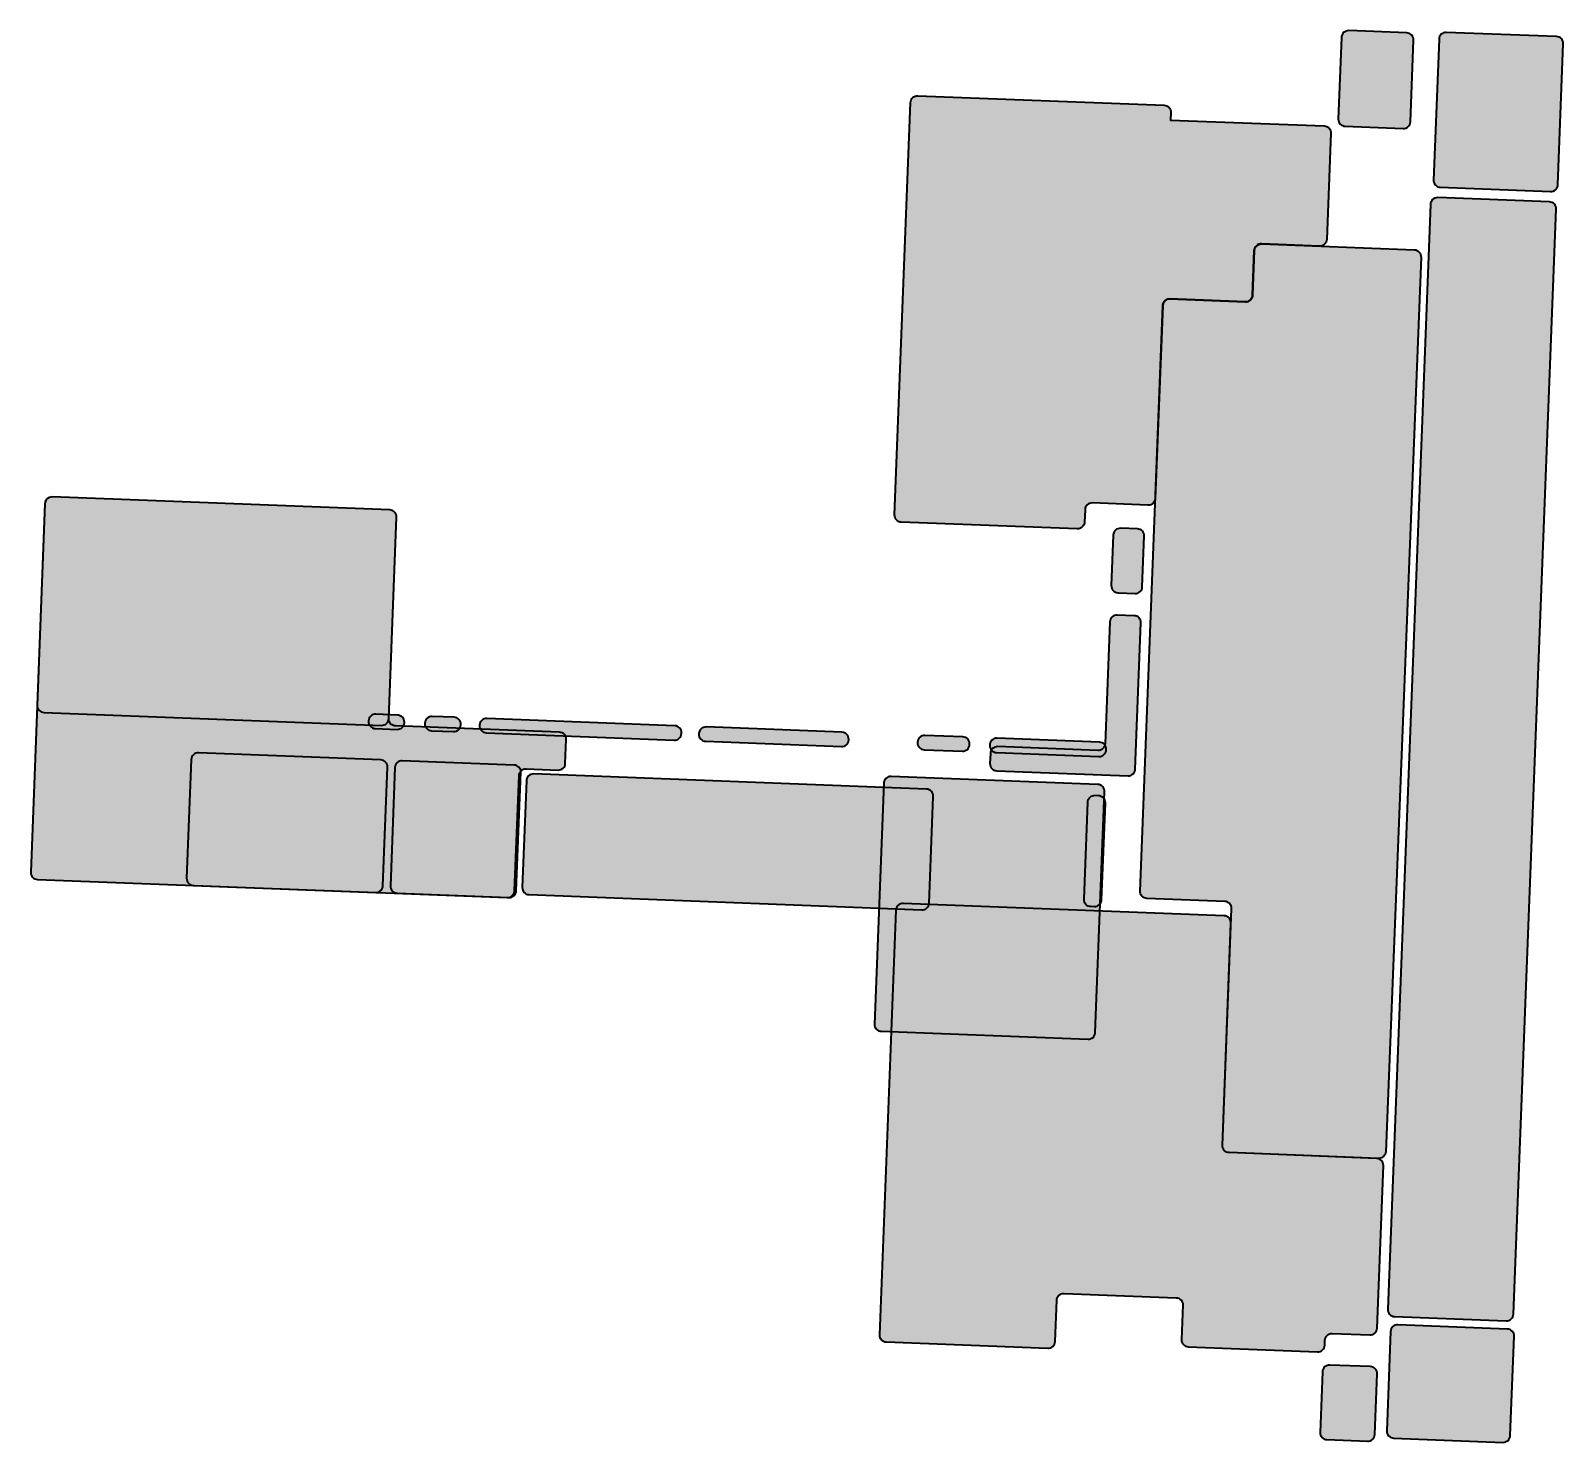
# Model space of a CAD drawing. Header units: millimetres. Extents: x 17646 to 83359, y -4264 to 56273.
import ezdxf

# ---------------------------------------------------------------- set-up
doc = ezdxf.new("R2010")
doc.units = ezdxf.units.MM
doc.header["$MEASUREMENT"] = 0
for name, color, linetype, lineweight in [('STGE_BOARDROOM', 1, 'Continuous', 40), ('STGE_CENTRAL', 1, 'Continuous', 40), ('STGE_EAST_ZONE', 1, 'Continuous', 40), ('STGE_NORTH_ZONE', 1, 'Continuous', 40), ('STGE_PRN', 1, 'Continuous', 40), ('STGE_PRS', 1, 'Continuous', 40), ('STGE_QRN', 1, 'Continuous', 40), ('STGE_QRS', 1, 'Continuous', 40), ('STGE_QRW', 1, 'Continuous', 40), ('STGE_RESOURCE_BAY', 1, 'Continuous', 40), ('STGE_SOUTH_ZONE', 1, 'Continuous', 40), ('STGE_WEST_PERM', 1, 'Continuous', 40), ('STGE_WEST_ZONE_TEMP', 1, 'Continuous', 40), ('STGE_WORKSHOP', 1, 'Continuous', 40)]:
    doc.layers.add(name, color=color, linetype=linetype, lineweight=lineweight)

msp = doc.modelspace()

# ---------------------------------------------------------------- hatches: boundary and pattern name
at = {"layer": 'STGE_BOARDROOM', "lineweight": 40, "transparency": 33554585}
for points in [[(38900, 24112), (38723, 19534, 0.414214), (39011, 19223), (55856, 18572, 0.414214), (56167, 18860), (56344, 23437, 0.414214), (56056, 23749), (39211, 24400, 0.414214)], [(62956, 23182), (62796, 19033, 0.414214), (63084, 18722), (63251, 18715, 0.414214), (63563, 19003), (63723, 23152, 0.414214), (63435, 23464), (63268, 23470, 0.414214)]]:
    msp.add_hatch(color=33, dxfattribs=at).paths.add_polyline_path(points)
at = {"layer": 'STGE_CENTRAL', "transparency": 33554585}
msp.add_hatch(color=33, dxfattribs=at).paths.add_polyline_path([(70421, 47129), (76970, 46876, -0.414424), (77258, 46564), (75749, 8200, -0.414003), (75438, 7912), (69029, 8159, -0.414224), (68741, 8471), (69133, 18622, 0.414214), (68845, 18933), (65499, 19062, -0.414214), (65211, 19374), (66181, 44484, -0.414214), (66492, 44772), (69725, 44647, 0.414214), (70036, 44935), (70110, 46840, -0.414203)])
at = {"layer": 'STGE_EAST_ZONE', "lineweight": 40, "transparency": 33554585}
msp.add_hatch(color=33, dxfattribs=at).paths.add_polyline_path([(81222, 1235), (83053, 48616, 0.414214), (82765, 48928), (77971, 49113, 0.414214), (77660, 48825), (75829, 1443, 0.414214), (76117, 1132), (80911, 947, 0.414214)])
at = {"layer": 'STGE_NORTH_ZONE', "lineweight": 40, "transparency": 33554585}
for points in [[(54687, 35505), (55371, 53197, -0.414214), (55682, 53485), (66247, 53076, -0.414214), (66535, 52765), (66522, 52440), (73107, 52186, -0.414214), (73395, 51874), (73219, 47321, -0.414214), (72907, 47032), (70421, 47129, 0.414214), (70110, 46840), (70036, 44935, -0.414214), (69725, 44647), (66492, 44772, 0.414213), (66181, 44484), (65862, 36216, -0.414214), (65550, 35927), (63162, 36020, 0.414812), (62851, 35731), (62831, 35199, -0.414493), (62520, 34910), (54975, 35193, -0.414532)], [(64060, 34645), (63977, 32479, 0.414214), (64265, 32168), (64997, 32139, 0.414214), (65308, 32427), (65392, 34594, 0.414214), (65103, 34905), (64372, 34934, 0.414214)], [(63917, 30926), (63714, 25692, -0.414214), (63403, 25404), (59103, 25570, 0.414214), (58792, 25281), (58775, 24848, 0.414214), (59063, 24537), (64694, 24319, 0.414214), (65006, 24607), (65248, 30875, 0.414214), (64960, 31186), (64228, 31214, 0.414214)]]:
    msp.add_hatch(color=33, dxfattribs=at).paths.add_polyline_path(points)
at = {"layer": 'STGE_PRN', "lineweight": 40, "transparency": 33554585}
msp.add_hatch(color=33, dxfattribs=at).paths.add_polyline_path([(78028, 55911), (77795, 49866, 0.414214), (78083, 49555), (82813, 49372, 0.414214), (83125, 49660), (83358, 55705, 0.414214), (83070, 56016), (78340, 56199, 0.414214)])
at = {"layer": 'STGE_PRS', "lineweight": 40, "transparency": 33554585}
msp.add_hatch(color=33, dxfattribs=at).paths.add_polyline_path([(80960, 596), (76265, 777, 0.414214), (75953, 489), (75789, -3771, 0.414214), (76077, -4082), (80772, -4263, 0.414214), (81084, -3975), (81248, 284, 0.414214)])
at = {"layer": 'STGE_QRN', "lineweight": 40, "transparency": 33554585}
msp.add_hatch(color=33, dxfattribs=at).paths.add_polyline_path([(73844, 55985), (73709, 52484, 0.414214), (73997, 52173), (76488, 52077, 0.414214), (76800, 52365), (76935, 55865, 0.414214), (76647, 56177), (74155, 56273, 0.414214)])
at = {"layer": 'STGE_QRS', "lineweight": 40, "transparency": 33554585}
msp.add_hatch(color=33, dxfattribs=at).paths.add_polyline_path([(73027, -1238), (72926, -3836, 0.414214), (73215, -4147), (74963, -4215, 0.414214), (75275, -3927), (75375, -1329, 0.414214), (75087, -1017), (73338, -950, 0.414214)])
at = {"layer": 'STGE_QRW', "lineweight": 40, "transparency": 33554585}
msp.add_hatch(color=33, dxfattribs=at).paths.add_polyline_path([(33265, 24678), (33068, 19597, 0.414214), (33356, 19286), (38155, 19100, 0.414214), (38466, 19389), (38663, 24470, 0.414214), (38375, 24781), (33576, 24967, 0.414214)])
at = {"layer": 'STGE_RESOURCE_BAY', "lineweight": 40, "transparency": 33554585}
msp.add_hatch(color=33, dxfattribs=at).paths.add_polyline_path([(32658, 25002), (24840, 25304, 0.414214), (24528, 25016), (24332, 19931, 0.414214), (24620, 19620), (32439, 19318, 0.414214), (32750, 19606), (32946, 24691, 0.414214)])
at = {"layer": 'STGE_SOUTH_ZONE', "lineweight": 40, "transparency": 33554585}
msp.add_hatch(color=33, dxfattribs=at).paths.add_polyline_path([(54739, 18561), (54035, 353, 0.414214), (54323, 42), (61259, -227, 0.414214), (61571, 62), (61639, 1837, -0.414214), (61951, 2125), (66758, 1940, -0.414214), (67046, 1628), (66989, 146, 0.414214), (67277, -165), (72817, -380, 0.414214), (73129, -91), (73137, 115, -0.414214), (73448, 404), (75061, 341, 0.414214), (75372, 630), (75642, 7603, 0.414214), (75354, 7915), (69029, 8159, -0.414214), (68741, 8471), (69109, 18006, 0.414214), (68821, 18317), (55050, 18849, 0.414214)])
at = {"layer": 'STGE_WEST_PERM', "lineweight": 40, "transparency": 33554585}
msp.add_hatch(color=33, dxfattribs=at).paths.add_polyline_path([(18257, 35990), (17923, 27352, 0.414214), (18212, 27041), (32685, 26481, 0.414214), (32996, 26770), (33330, 35413, 0.414333), (33042, 35724), (18568, 36278, 0.414094)])
at = {"layer": 'STGE_WEST_ZONE_TEMP', "lineweight": 40, "transparency": 33554585}
msp.add_hatch(color=33, dxfattribs=at).paths.add_polyline_path([(18257, 35989), (17647, 20190, 0.414214), (17935, 19878), (38082, 19100, 0.414214), (38394, 19388), (38585, 24329, -0.414214), (38896, 24617), (40259, 24565, 0.414214), (40570, 24853), (40610, 25875, 0.414214), (40322, 26186), (33284, 26458, -0.414214), (32996, 26770), (33330, 35407, 0.414214), (33042, 35718), (18569, 36278, 0.414214)])
at = {"layer": 'STGE_WORKSHOP', "lineweight": 40, "transparency": 33554585}
for points in [[(33381, 26925), (32443, 26961, 0.414214), (32132, 26673), (32131, 26657, 0.414214), (32419, 26346), (33357, 26310, 0.414214), (33669, 26598), (33669, 26613, 0.414214)], [(35799, 26831), (34861, 26868, 0.414214), (34550, 26579), (34549, 26564, 0.414214), (34837, 26252), (35775, 26216, 0.414214), (36087, 26504), (36087, 26520, 0.414214)], [(45261, 26466), (37203, 26777, 0.414214), (36891, 26489), (36891, 26473, 0.414214), (37179, 26162), (45237, 25850, 0.414214), (45549, 26139), (45549, 26154, 0.414214)], [(52431, 26188), (46607, 26414, 0.414214), (46296, 26125), (46295, 26110, 0.414214), (46583, 25798), (52408, 25573, 0.414214), (52719, 25862), (52720, 25877, 0.414214)], [(57614, 25988), (55982, 26051, 0.414214), (55670, 25763), (55670, 25748, 0.414214), (55958, 25436), (57591, 25373, 0.414214), (57902, 25661), (57902, 25677, 0.414214)], [(63472, 25762), (59077, 25932, 0.414214), (58766, 25643), (58765, 25628, 0.414214), (59053, 25317), (63449, 25147, 0.414214), (63760, 25435), (63761, 25450, 0.414214)], [(54221, 24002), (53822, 13674, 0.414214), (54110, 13362), (62980, 13020, 0.414214), (63291, 13308), (63690, 23636, 0.414214), (63402, 23948), (54533, 24290, 0.414214)]]:
    msp.add_hatch(color=33, dxfattribs=at).paths.add_polyline_path(points)

# ---------------------------------------------------------------- linework, layer by layer
at = {"layer": 'STGE_BOARDROOM', "color": 1, "lineweight": 40, "transparency": 33554585, "flags": 128}
for points in [[(38900, 24112), (38723, 19534, 0.414214), (39011, 19223), (55856, 18572, 0.414214), (56167, 18860), (56344, 23437, 0.414214), (56056, 23749), (39211, 24400, 0.414214), (38900, 24112)], [(62956, 23182), (62796, 19033, 0.414214), (63084, 18722), (63251, 18715, 0.414214), (63563, 19003), (63723, 23152, 0.414214), (63435, 23464), (63268, 23470, 0.414214), (62956, 23182)]]:
    msp.add_lwpolyline(points, format="xyb", close=True, dxfattribs=at)
at = {"layer": 'STGE_CENTRAL', "transparency": 33554585, "flags": 128}
msp.add_lwpolyline([(70421, 47129), (76970, 46876, -0.414424), (77258, 46564), (75749, 8200, -0.414003), (75438, 7912), (69029, 8159, -0.414224), (68741, 8471), (69133, 18622, 0.414214), (68845, 18933), (65499, 19062, -0.414214), (65211, 19374), (66181, 44484, -0.414214), (66492, 44772), (69725, 44647, 0.414214), (70036, 44935), (70110, 46840, -0.414203), (70421, 47129)], format="xyb", close=True, dxfattribs=at)
at = {"layer": 'STGE_EAST_ZONE', "color": 1, "lineweight": 40, "transparency": 33554585, "flags": 128}
msp.add_lwpolyline([(81222, 1235), (83053, 48616, 0.414214), (82765, 48928), (77971, 49113, 0.414214), (77660, 48825), (75829, 1443, 0.414214), (76117, 1132), (80911, 947, 0.414214), (81222, 1235)], format="xyb", close=True, dxfattribs=at)
at = {"layer": 'STGE_NORTH_ZONE', "color": 1, "lineweight": 40, "transparency": 33554585, "flags": 128}
for points in [[(54687, 35505), (55371, 53197, -0.414214), (55682, 53485), (66247, 53076, -0.414214), (66535, 52765), (66522, 52440), (73107, 52186, -0.414214), (73395, 51874), (73219, 47321, -0.414214), (72907, 47032), (70421, 47129, 0.414214), (70110, 46840), (70036, 44935, -0.414214), (69725, 44647), (66492, 44772, 0.414213), (66181, 44484), (65862, 36216, -0.414214), (65550, 35927), (63162, 36020, 0.414812), (62851, 35731), (62831, 35199, -0.414493), (62520, 34910), (54975, 35193, -0.414532), (54687, 35505)], [(64060, 34645), (63977, 32479, 0.414214), (64265, 32168), (64997, 32139, 0.414214), (65308, 32427), (65392, 34594, 0.414214), (65103, 34905), (64372, 34934, 0.414214), (64060, 34645)], [(63917, 30926), (63714, 25692, -0.414214), (63403, 25404), (59103, 25570, 0.414214), (58792, 25281), (58775, 24848, 0.414214), (59063, 24537), (64694, 24319, 0.414214), (65006, 24607), (65248, 30875, 0.414214), (64960, 31186), (64228, 31214, 0.414214), (63917, 30926)]]:
    msp.add_lwpolyline(points, format="xyb", close=True, dxfattribs=at)
at = {"layer": 'STGE_PRN', "color": 1, "lineweight": 40, "transparency": 33554585, "flags": 128}
msp.add_lwpolyline([(78028, 55911), (77795, 49866, 0.414214), (78083, 49555), (82813, 49372, 0.414214), (83125, 49660), (83358, 55705, 0.414214), (83070, 56016), (78340, 56199, 0.414214), (78028, 55911)], format="xyb", close=True, dxfattribs=at)
at = {"layer": 'STGE_PRS', "color": 1, "lineweight": 40, "transparency": 33554585, "flags": 128}
msp.add_lwpolyline([(80960, 596), (76265, 777, 0.414214), (75953, 489), (75789, -3771, 0.414214), (76077, -4082), (80772, -4263, 0.414214), (81084, -3975), (81248, 284, 0.414214), (80960, 596)], format="xyb", close=True, dxfattribs=at)
at = {"layer": 'STGE_QRN', "color": 1, "lineweight": 40, "transparency": 33554585, "flags": 128}
msp.add_lwpolyline([(73844, 55985), (73709, 52484, 0.414214), (73997, 52173), (76488, 52077, 0.414214), (76800, 52365), (76935, 55865, 0.414214), (76647, 56177), (74155, 56273, 0.414214), (73844, 55985)], format="xyb", close=True, dxfattribs=at)
at = {"layer": 'STGE_QRS', "color": 1, "lineweight": 40, "transparency": 33554585, "flags": 128}
msp.add_lwpolyline([(73027, -1238), (72926, -3836, 0.414214), (73215, -4147), (74963, -4215, 0.414214), (75275, -3927), (75375, -1329, 0.414214), (75087, -1017), (73338, -950, 0.414214), (73027, -1238)], format="xyb", close=True, dxfattribs=at)
at = {"layer": 'STGE_QRW', "color": 1, "lineweight": 40, "transparency": 33554585, "flags": 128}
msp.add_lwpolyline([(33265, 24678), (33068, 19597, 0.414214), (33356, 19286), (38155, 19100, 0.414214), (38466, 19389), (38663, 24470, 0.414214), (38375, 24781), (33576, 24967, 0.414214), (33265, 24678)], format="xyb", close=True, dxfattribs=at)
at = {"layer": 'STGE_RESOURCE_BAY', "color": 1, "lineweight": 40, "transparency": 33554585, "flags": 128}
msp.add_lwpolyline([(32658, 25002), (24840, 25304, 0.414214), (24528, 25016), (24332, 19931, 0.414214), (24620, 19620), (32439, 19318, 0.414214), (32750, 19606), (32946, 24691, 0.414214), (32658, 25002)], format="xyb", close=True, dxfattribs=at)
at = {"layer": 'STGE_SOUTH_ZONE', "color": 1, "lineweight": 40, "transparency": 33554585, "flags": 128}
msp.add_lwpolyline([(54739, 18561), (54035, 353, 0.414214), (54323, 42), (61259, -227, 0.414214), (61571, 62), (61639, 1837, -0.414214), (61951, 2125), (66758, 1940, -0.414214), (67046, 1628), (66989, 146, 0.414214), (67277, -165), (72817, -380, 0.414214), (73129, -91), (73137, 115, -0.414214), (73448, 404), (75061, 341, 0.414214), (75372, 630), (75642, 7603, 0.414214), (75354, 7915), (69029, 8159, -0.414214), (68741, 8471), (69109, 18006, 0.414214), (68821, 18317), (55050, 18849, 0.414214), (54739, 18561)], format="xyb", close=True, dxfattribs=at)
at = {"layer": 'STGE_WEST_PERM', "color": 1, "lineweight": 40, "transparency": 33554585, "flags": 128}
msp.add_lwpolyline([(18257, 35990), (17923, 27352, 0.414214), (18212, 27041), (32685, 26481, 0.414214), (32996, 26770), (33330, 35413, 0.414333), (33042, 35724), (18568, 36278, 0.414094), (18257, 35990)], format="xyb", close=True, dxfattribs=at)
at = {"layer": 'STGE_WEST_ZONE_TEMP', "color": 1, "lineweight": 40, "transparency": 33554585, "flags": 128}
msp.add_lwpolyline([(18257, 35989), (17647, 20190, 0.414214), (17935, 19878), (38082, 19100, 0.414214), (38394, 19388), (38585, 24329, -0.414214), (38896, 24617), (40259, 24565, 0.414214), (40570, 24853), (40610, 25875, 0.414214), (40322, 26186), (33284, 26458, -0.414214), (32996, 26770), (33330, 35407, 0.414214), (33042, 35718), (18569, 36278, 0.414214), (18257, 35989)], format="xyb", close=True, dxfattribs=at)
at = {"layer": 'STGE_WORKSHOP', "color": 1, "lineweight": 40, "transparency": 33554585, "flags": 128}
for points in [[(33381, 26925), (32443, 26961, 0.414214), (32132, 26673), (32131, 26657, 0.414214), (32419, 26346), (33357, 26310, 0.414214), (33669, 26598), (33669, 26613, 0.414214), (33381, 26925)], [(35799, 26831), (34861, 26868, 0.414214), (34550, 26579), (34549, 26564, 0.414214), (34837, 26252), (35775, 26216, 0.414214), (36087, 26504), (36087, 26520, 0.414214), (35799, 26831)], [(45261, 26466), (37203, 26777, 0.414214), (36891, 26489), (36891, 26473, 0.414214), (37179, 26162), (45237, 25850, 0.414214), (45549, 26139), (45549, 26154, 0.414214), (45261, 26466)], [(52431, 26188), (46607, 26414, 0.414214), (46296, 26125), (46295, 26110, 0.414214), (46583, 25798), (52408, 25573, 0.414214), (52719, 25862), (52720, 25877, 0.414214), (52431, 26188)], [(57614, 25988), (55982, 26051, 0.414214), (55670, 25763), (55670, 25748, 0.414214), (55958, 25436), (57591, 25373, 0.414214), (57902, 25661), (57902, 25677, 0.414214), (57614, 25988)], [(63472, 25762), (59077, 25932, 0.414214), (58766, 25643), (58765, 25628, 0.414214), (59053, 25317), (63449, 25147, 0.414214), (63760, 25435), (63761, 25450, 0.414214), (63472, 25762)], [(54221, 24002), (53822, 13674, 0.414214), (54110, 13362), (62980, 13020, 0.414214), (63291, 13308), (63690, 23636, 0.414214), (63402, 23948), (54533, 24290, 0.414214), (54221, 24002)]]:
    msp.add_lwpolyline(points, format="xyb", close=True, dxfattribs=at)

doc.saveas('drawing.dxf')
